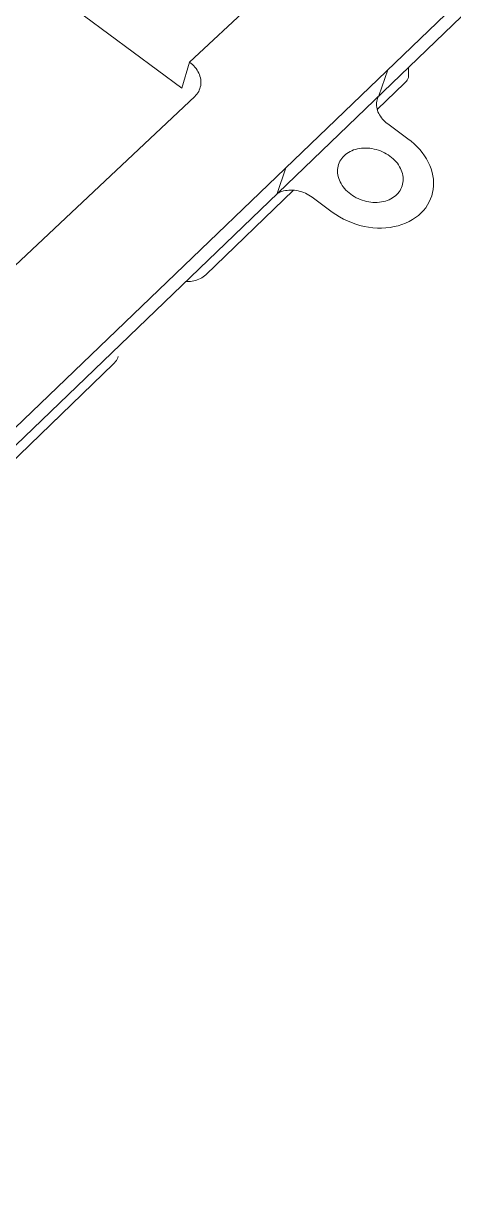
# Model space of a CAD drawing. Header units: millimetres. Extents: x 438 to 4638, y 478 to 3448.
# Drawn here: x 2985.2 to 3032.5, y 2136 to 2264 of the extents above; entities that cross this region are included whole.
import ezdxf

# ---------------------------------------------------------------- set-up
doc = ezdxf.new("R2010")
doc.units = ezdxf.units.MM

msp = doc.modelspace()

# ---------------------------------------------------------------- linework, layer by layer
at = {"lineweight": 5}
for p, q in [((3113.09, 2343.24), (2899.74, 2138.35)), ((3101.42, 2330.31), (2899.52, 2135.97)), ((2972.42, 2279.26), (3002.59, 2256.84)), ((3010.29, 2266.1), (3003.45, 2259.7)), ((3002.59, 2256.84), (3003.45, 2259.7)), ((3003.45, 2259.7), (3003.61, 2259.57)), ((3003.61, 2259.57), (3003.76, 2259.44)), ((3003.76, 2259.44), (3003.91, 2259.3)), ((3003.91, 2259.3), (3004.04, 2259.15)), ((3004.04, 2259.15), (3004.16, 2259)), ((3004.16, 2259), (3004.27, 2258.84)), ((3004.27, 2258.84), (3004.37, 2258.68)), ((3004.37, 2258.68), (3004.46, 2258.51)), ((3004.46, 2258.51), (3004.53, 2258.34)), ((3004.53, 2258.34), (3004.59, 2258.17)), ((3024.24, 2256.02), (3025.24, 2258.87)), ((3027.5, 2259.16), (3027.5, 2258.01)), ((3004.59, 2258.17), (3004.64, 2258)), ((3004.67, 2257.14), (3004.63, 2256.97)), ((3004.64, 2258), (3004.67, 2257.82)), ((3004.67, 2257.82), (3004.69, 2257.65)), ((3004.69, 2257.31), (3004.67, 2257.14)), ((3004.69, 2257.65), (3004.7, 2257.48)), ((3004.7, 2257.48), (3004.69, 2257.31)), ((3027.07, 2257.39), (3024.08, 2254.5)), ((3027.18, 2257.5), (3027.07, 2257.39)), ((3027.28, 2257.62), (3027.18, 2257.5)), ((3027.37, 2257.75), (3027.28, 2257.62)), ((3027.44, 2257.88), (3027.37, 2257.75)), ((3027.5, 2258.01), (3027.44, 2257.88)), ((3004.02, 2255.95), (2978.97, 2232.4)), ((3004.15, 2256.08), (3004.02, 2255.95)), ((3004.26, 2256.21), (3004.15, 2256.08)), ((3004.36, 2256.35), (3004.26, 2256.21)), ((3004.45, 2256.5), (3004.36, 2256.35)), ((3004.52, 2256.65), (3004.45, 2256.5)), ((3004.59, 2256.81), (3004.52, 2256.65)), ((3004.63, 2256.97), (3004.59, 2256.81)), ((3024.17, 2255.87), (3024.11, 2255.72)), ((3024.24, 2256.02), (3024.17, 2255.87)), ((3024.02, 2255.41), (3024, 2255.25)), ((3024, 2255.25), (3024, 2255.08)), ((3024, 2255.08), (3024, 2254.92)), ((3024, 2254.92), (3024.02, 2254.75)), ((3024.06, 2255.57), (3024.02, 2255.41)), ((3024.02, 2254.75), (3024.06, 2254.58)), ((3024.11, 2255.72), (3024.06, 2255.57)), ((3024.06, 2254.58), (3024.1, 2254.41)), ((3024.1, 2254.41), (3024.16, 2254.25)), ((3024.16, 2254.25), (3024.24, 2254.08)), ((3024.24, 2254.08), (3024.32, 2253.92)), ((3024.32, 2253.92), (3024.42, 2253.76)), ((3024.42, 2253.76), (3024.53, 2253.61)), ((3024.53, 2253.61), (3024.65, 2253.46)), ((3024.65, 2253.46), (3024.78, 2253.32)), ((3024.78, 2253.32), (3024.92, 2253.18)), ((3024.92, 2253.18), (3025.07, 2253.04)), ((3025.07, 2253.04), (3025.23, 2252.92)), ((3025.23, 2252.92), (3027.44, 2251.3)), ((3027.44, 2251.3), (3027.8, 2251.02)), ((3027.8, 2251.02), (3028.14, 2250.73)), ((3028.14, 2250.73), (3028.45, 2250.43)), ((3020.43, 2249.42), (3020.3, 2249.28)), ((3020.58, 2249.55), (3020.43, 2249.42)), ((3020.74, 2249.68), (3020.58, 2249.55)), ((3020.91, 2249.79), (3020.74, 2249.68)), ((3021.09, 2249.89), (3020.91, 2249.79)), ((3021.28, 2249.98), (3021.09, 2249.89)), ((3021.48, 2250.06), (3021.28, 2249.98)), ((3021.68, 2250.12), (3021.48, 2250.06)), ((3021.9, 2250.18), (3021.68, 2250.12)), ((3022.11, 2250.22), (3021.9, 2250.18)), ((3022.34, 2250.25), (3022.11, 2250.22)), ((3022.57, 2250.27), (3022.34, 2250.25)), ((3022.8, 2250.27), (3022.57, 2250.27)), ((3023.03, 2250.26), (3022.8, 2250.27)), ((3023.27, 2250.24), (3023.03, 2250.26)), ((3023.5, 2250.21), (3023.27, 2250.24)), ((3023.74, 2250.16), (3023.5, 2250.21)), ((3023.97, 2250.1), (3023.74, 2250.16)), ((3024.2, 2250.03), (3023.97, 2250.1)), ((3024.43, 2249.95), (3024.2, 2250.03)), ((3024.65, 2249.86), (3024.43, 2249.95)), ((3024.86, 2249.75), (3024.65, 2249.86)), ((3025.07, 2249.64), (3024.86, 2249.75)), ((3025.28, 2249.51), (3025.07, 2249.64)), ((3025.47, 2249.38), (3025.28, 2249.51)), ((3025.65, 2249.24), (3025.47, 2249.38)), ((3028.45, 2250.43), (3028.75, 2250.11)), ((3028.75, 2250.11), (3029.02, 2249.77)), ((3029.02, 2249.77), (3029.27, 2249.43)), ((3029.27, 2249.43), (3029.49, 2249.08)), ((3013.08, 2245.28), (3014.02, 2248.1)), ((3019.74, 2248.09), (3019.72, 2247.9)), ((3019.78, 2248.28), (3019.74, 2248.09)), ((3019.83, 2248.46), (3019.78, 2248.28)), ((3019.89, 2248.64), (3019.83, 2248.46)), ((3019.97, 2248.81), (3019.89, 2248.64)), ((3020.07, 2248.97), (3019.97, 2248.81)), ((3020.18, 2249.13), (3020.07, 2248.97)), ((3020.3, 2249.28), (3020.18, 2249.13)), ((3025.83, 2249.09), (3025.65, 2249.24)), ((3025.99, 2248.93), (3025.83, 2249.09)), ((3026.15, 2248.76), (3025.99, 2248.93)), ((3026.29, 2248.59), (3026.15, 2248.76)), ((3026.41, 2248.41), (3026.29, 2248.59)), ((3026.53, 2248.22), (3026.41, 2248.41)), ((3026.63, 2248.04), (3026.53, 2248.22)), ((3029.49, 2249.08), (3029.69, 2248.72)), ((3029.69, 2248.72), (3029.86, 2248.35)), ((3029.86, 2248.35), (3030, 2247.98)), ((3019.72, 2247.9), (3019.71, 2247.71)), ((3019.71, 2247.71), (3019.72, 2247.52)), ((3019.72, 2247.52), (3019.75, 2247.32)), ((3019.75, 2247.32), (3019.79, 2247.13)), ((3019.79, 2247.13), (3019.85, 2246.93)), ((3019.85, 2246.93), (3019.92, 2246.74)), ((3026.72, 2247.85), (3026.63, 2248.04)), ((3026.79, 2247.65), (3026.72, 2247.85)), ((3026.85, 2247.46), (3026.79, 2247.65)), ((3026.89, 2247.26), (3026.85, 2247.46)), ((3026.92, 2247.07), (3026.89, 2247.26)), ((3026.93, 2246.87), (3026.92, 2247.07)), ((3026.93, 2246.68), (3026.93, 2246.87)), ((3030, 2247.98), (3030.11, 2247.6)), ((3030.11, 2247.6), (3030.2, 2247.23)), ((3030.2, 2247.23), (3030.25, 2246.85)), ((3030.25, 2246.85), (3030.27, 2246.47)), ((3014.88, 2245.63), (3005.23, 2236.32)), ((3013.6, 2245.5), (3013.42, 2245.44)), ((3013.78, 2245.55), (3013.6, 2245.5)), ((3013.98, 2245.59), (3013.78, 2245.55)), ((3014.17, 2245.62), (3013.98, 2245.59)), ((3014.37, 2245.64), (3014.17, 2245.62)), ((3014.57, 2245.65), (3014.37, 2245.64)), ((3014.78, 2245.64), (3014.57, 2245.65)), ((3014.98, 2245.63), (3014.78, 2245.64)), ((3015.19, 2245.6), (3014.98, 2245.63)), ((3015.4, 2245.56), (3015.19, 2245.6)), ((3015.6, 2245.51), (3015.4, 2245.56)), ((3015.8, 2245.45), (3015.6, 2245.51)), ((3019.92, 2246.74), (3020, 2246.55)), ((3020, 2246.55), (3020.1, 2246.36)), ((3020.1, 2246.36), (3020.22, 2246.17)), ((3020.22, 2246.17), (3020.35, 2245.99)), ((3020.35, 2245.99), (3020.49, 2245.82)), ((3020.49, 2245.82), (3020.64, 2245.65)), ((3020.64, 2245.65), (3020.8, 2245.49)), ((3026.48, 2245.44), (3026.59, 2245.6)), ((3026.59, 2245.6), (3026.68, 2245.77)), ((3026.68, 2245.77), (3026.76, 2245.94)), ((3026.76, 2245.94), (3026.82, 2246.12)), ((3026.82, 2246.12), (3026.87, 2246.3)), ((3026.87, 2246.3), (3026.91, 2246.49)), ((3026.91, 2246.49), (3026.93, 2246.68)), ((3030.23, 2245.73), (3030.17, 2245.37)), ((3030.27, 2246.1), (3030.23, 2245.73)), ((3030.27, 2246.47), (3030.27, 2246.1)), ((3013.25, 2245.36), (3013.08, 2245.28)), ((3013.42, 2245.44), (3013.25, 2245.36)), ((3016, 2245.38), (3015.8, 2245.45)), ((3016.2, 2245.3), (3016, 2245.38)), ((3016.39, 2245.21), (3016.2, 2245.3)), ((3016.57, 2245.1), (3016.39, 2245.21)), ((3016.74, 2244.99), (3016.57, 2245.1)), ((3016.91, 2244.88), (3016.74, 2244.99)), ((3019.13, 2243.22), (3016.91, 2244.88)), ((3020.8, 2245.49), (3020.98, 2245.34)), ((3020.98, 2245.34), (3021.16, 2245.19)), ((3021.16, 2245.19), (3021.35, 2245.06)), ((3021.35, 2245.06), (3021.56, 2244.93)), ((3021.56, 2244.93), (3021.77, 2244.81)), ((3021.77, 2244.81), (3021.98, 2244.71)), ((3021.98, 2244.71), (3022.21, 2244.61)), ((3022.21, 2244.61), (3022.43, 2244.53)), ((3022.43, 2244.53), (3022.67, 2244.46)), ((3022.67, 2244.46), (3022.9, 2244.4)), ((3022.9, 2244.4), (3023.14, 2244.35)), ((3023.14, 2244.35), (3023.37, 2244.32)), ((3023.37, 2244.32), (3023.61, 2244.3)), ((3023.61, 2244.3), (3023.85, 2244.29)), ((3023.85, 2244.29), (3024.08, 2244.3)), ((3024.08, 2244.3), (3024.31, 2244.31)), ((3024.31, 2244.31), (3024.53, 2244.34)), ((3024.53, 2244.34), (3024.75, 2244.39)), ((3024.75, 2244.39), (3024.97, 2244.44)), ((3024.97, 2244.44), (3025.18, 2244.51)), ((3025.18, 2244.51), (3025.38, 2244.59)), ((3025.38, 2244.59), (3025.57, 2244.68)), ((3025.57, 2244.68), (3025.75, 2244.78)), ((3025.75, 2244.78), (3025.92, 2244.9)), ((3025.92, 2244.9), (3026.08, 2245.02)), ((3026.08, 2245.02), (3026.22, 2245.15)), ((3026.22, 2245.15), (3026.36, 2245.29)), ((3026.36, 2245.29), (3026.48, 2245.44)), ((3029.8, 2244.34), (3029.62, 2244.02)), ((3029.95, 2244.67), (3029.8, 2244.34)), ((3030.08, 2245.02), (3029.95, 2244.67)), ((3030.17, 2245.37), (3030.08, 2245.02)), ((3019.53, 2242.95), (3019.13, 2243.22)), ((3019.94, 2242.7), (3019.53, 2242.95)), ((3028.92, 2243.14), (3028.62, 2242.87)), ((3029.18, 2243.42), (3028.92, 2243.14)), ((3029.41, 2243.71), (3029.18, 2243.42)), ((3029.62, 2244.02), (3029.41, 2243.71)), ((3020.36, 2242.46), (3019.94, 2242.7)), ((3020.8, 2242.25), (3020.36, 2242.46)), ((3021.25, 2242.07), (3020.8, 2242.25)), ((3021.71, 2241.9), (3021.25, 2242.07)), ((3022.18, 2241.77), (3021.71, 2241.9)), ((3022.66, 2241.65), (3022.18, 2241.77)), ((3026.38, 2241.73), (3025.94, 2241.63)), ((3026.8, 2241.86), (3026.38, 2241.73)), ((3027.2, 2242.02), (3026.8, 2241.86)), ((3027.59, 2242.2), (3027.2, 2242.02)), ((3027.96, 2242.4), (3027.59, 2242.2)), ((3028.3, 2242.63), (3027.96, 2242.4)), ((3028.62, 2242.87), (3028.3, 2242.63)), ((3023.13, 2241.57), (3022.66, 2241.65)), ((3023.61, 2241.51), (3023.13, 2241.57)), ((3024.09, 2241.48), (3023.61, 2241.51)), ((3024.56, 2241.48), (3024.09, 2241.48)), ((3025.03, 2241.5), (3024.56, 2241.48)), ((3025.49, 2241.55), (3025.03, 2241.5)), ((3025.94, 2241.63), (3025.49, 2241.55)), ((3003.14, 2235.6), (3003.04, 2235.61)), ((3003.34, 2235.6), (3003.14, 2235.6)), ((3003.54, 2235.61), (3003.34, 2235.6)), ((3003.74, 2235.63), (3003.54, 2235.61)), ((3003.93, 2235.67), (3003.74, 2235.63)), ((3004.12, 2235.71), (3003.93, 2235.67)), ((3004.3, 2235.77), (3004.12, 2235.71)), ((3004.48, 2235.84), (3004.3, 2235.77)), ((3004.64, 2235.91), (3004.48, 2235.84)), ((3004.8, 2236), (3004.64, 2235.91)), ((3004.95, 2236.1), (3004.8, 2236)), ((3005.1, 2236.21), (3004.95, 2236.1)), ((3005.23, 2236.32), (3005.1, 2236.21)), ((2995.08, 2226.54), (2971.51, 2203.81)), ((2995.2, 2226.66), (2995.08, 2226.54)), ((2995.3, 2226.79), (2995.2, 2226.66)), ((2995.4, 2226.92), (2995.3, 2226.79)), ((2995.48, 2227.07), (2995.4, 2226.92)), ((2995.55, 2227.21), (2995.48, 2227.07)), ((2995.61, 2227.37), (2995.55, 2227.21))]:
    msp.add_line(p, q, dxfattribs=at)

doc.saveas('drawing.dxf')
